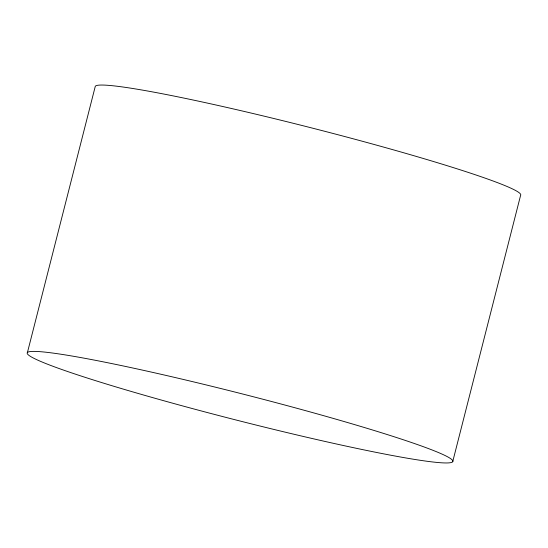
<?xml version="1.0" encoding="UTF-8"?>
<svg xmlns="http://www.w3.org/2000/svg" width="548" height="548" viewBox="0 0 548 548"><rect width="100%" height="100%" fill="white"/><g stroke="black" fill="none" stroke-linecap="round" stroke-linejoin="round"><path stroke-width="0.82" d="M27.4 352.645L95.297 86.276A219.597 13.405 14.3 0 1 316.456 129.157A219.597 13.405 14.3 0 1 520.6 195.355L452.703 461.724A219.597 13.405 14.3 0 1 126.355 390.012A219.597 13.405 14.3 0 1 141.096 369.811A219.597 13.405 14.3 0 1 452.703 461.724"/></g></svg>
